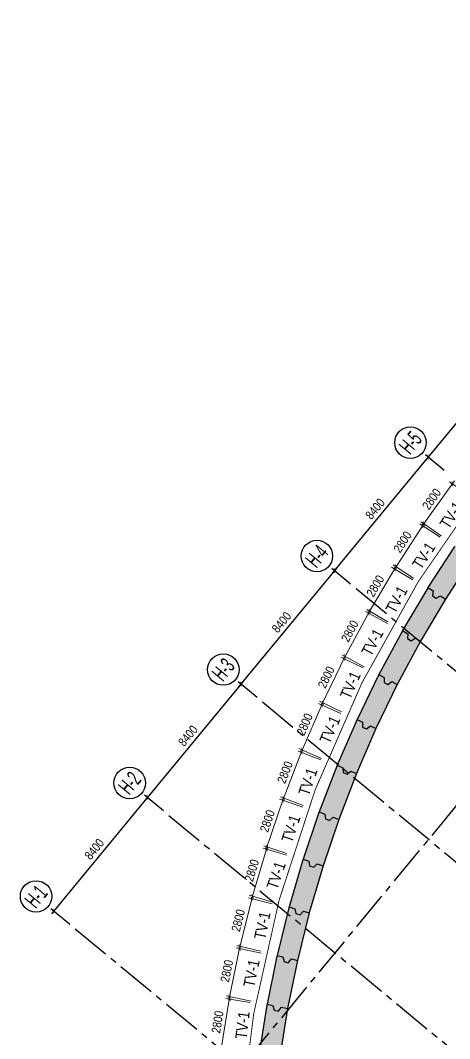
# Model space of a CAD drawing. Header units: millimetres. Extents: x 489377 to 1074388, y -818569 to -310551.
# Drawn here: x 490121 to 514656, y -726700 to -668571 of the extents above; entities that cross this region are included whole.
import ezdxf
from ezdxf.enums import TextEntityAlignment as Align

# ---------------------------------------------------------------- set-up
doc = ezdxf.new("R2010")
doc.units = ezdxf.units.MM
doc.header["$LTSCALE"] = 100
doc.header["$PDMODE"] = 32
doc.header["$PDSIZE"] = 2.5
for name, pattern in [('CENTER2', [1.125, 0.75, -0.125, 0.125, -0.125]), ('DASHDOT', [1, 0.5, -0.25, 0, -0.25]), ('DASHED', [4.5, 3, -1.5])]:
    doc.linetypes.add(name, pattern=pattern)
for name, color, linetype in [('A-GRID-SYM', 50, 'Continuous'), ('ccu11-Dim', 8, 'Continuous'), ('ccu11-Khuat', 9, 'DASHED'), ('ccu12-Hatch', 250, 'Continuous'), ('ccu12-Truc', 13, 'CENTER2'), ('KC-Betong', 6, 'Continuous'), ('Xref_ST_MBDV Cot vach 30.7.2022$0$Xref_ST_MBDV Cot vach 30.7.2022|Xref_ST_MBDV Cot vach 30.7.2022|Xref_ST_MBDV Cot vach 30.7.2022|Xref_ST_MBDV Cot vach 30.7.2022|A-CORE-OTLN', 2, 'Continuous'), ('Xref_ST_MBDV Cot vach 30.7.2022$0$Xref_ST_MBDV Cot vach 30.7.2022|Xref_ST_MBDV Cot vach 30.7.2022|Xref_ST_MBDV Cot vach 30.7.2022|Xref_ST_MBDV Cot vach 30.7.2022|ccu12-Thay', 7, 'Continuous')]:
    doc.layers.add(name, color=color, linetype=linetype)
doc.layers.add('ccu12-Tencaukien', color=9, linetype='Continuous', lineweight=15)
doc.styles.add('Arial', font='arial_0.ttf', dxfattribs={"width": 0.7})
doc.styles.add('Arial Narrow', font='ARIALN.TTF')
doc.styles.add('HBA-Text', font='GOTHIC.TTF')
doc.dimstyles.new('ccu12-200', dxfattribs={"dimscale": 200, "dimtxt": 2.5, "dimasz": 1, "dimexe": 1, "dimexo": 2, "dimgap": 1, "dimtad": 1, "dimdec": 0, "dimdsep": 46, "dimtxsty": 'Arial Narrow', "dimblk": 'ARCHTICK', "dimcen": -1, "dimdle": 1, "dimclrd": 256, "dimclre": 256, "dimclrt": 3, "dimadec": 0, "dimazin": 2, "dimtfac": 0.1, "dimtdec": 0, "dimtmove": 0, "dimatfit": 1, "dimldrblk": 'ARCHTICK', "dimfxl": 0, "dimtvp": 0.833333, "dimtolj": 1, "dimtzin": 12, "dimarcsym": 0})

# ---------------------------------------------------------------- blocks, each defined once
blk = doc.blocks.new('_ARCHTICK')
at = {"color": 0, "linetype": 'ByBlock', "const_width": 0.15}
blk.add_lwpolyline([(-0.5, -0.5), (0.5, 0.5)], dxfattribs=at)
blk = doc.blocks.new('*D285')
at = {"layer": 'ccu11-Dim', "lineweight": -2, "ltscale": 0.5, "transparency": 16777216}
for p, q in [((-113298, 108785), (-111445, 111394)), ((-110583, 110536), (-111724, 111346)), ((-112204, 108253), (-113345, 109064))]:
    blk.add_line(p, q, dxfattribs=at)
at = {"layer": 'Defpoints', "color": 0, "ltscale": 0.5, "transparency": 16777216}
for p in [(-111561, 111231), (-110257, 110304), (-111878, 108021)]:
    blk.add_point(p, dxfattribs=at)
at = {"layer": 'ccu11-Dim', "lineweight": -2, "ltscale": 0.5, "transparency": 16777216, "xscale": 200, "yscale": 200, "zscale": 200}
for p, rotation in [((-111561, 111231), 54.61172365002067), ((-113182, 108948), 234.6117236500207)]:
    blk.add_blockref('_ARCHTICK', p, dxfattribs=dict(at, rotation=rotation))
at = {"layer": 'ccu11-Dim', "color": 3, "ltscale": 0.5, "transparency": 16777216, "insert": (-112743, 110353), "char_height": 500, "attachment_point": 5, "rotation": 54.61172, "style": 'Arial Narrow', "bg_fill": 3, "box_fill_scale": 1.1, "bg_fill_color": 256, "bg_fill_true_color": 13158600, "bg_fill_transparency": 0}
blk.add_mtext('\\A1;2800', dxfattribs=at)
blk = doc.blocks.new('*D286')
at = {"layer": 'ccu11-Dim', "lineweight": -2, "ltscale": 0.5, "transparency": 16777216}
for p, q in [((-114895, 106316), (-113152, 109000)), ((-112256, 108179), (-113429, 108941)), ((-113782, 105831), (-114954, 106593))]:
    blk.add_line(p, q, dxfattribs=at)
at = {"layer": 'Defpoints', "color": 0, "ltscale": 0.5, "transparency": 16777216}
for p in [(-113261, 108832), (-111921, 107961), (-113446, 105613)]:
    blk.add_point(p, dxfattribs=at)
at = {"layer": 'ccu11-Dim', "lineweight": -2, "ltscale": 0.5, "transparency": 16777216, "xscale": 200, "yscale": 200, "zscale": 200}
for p, rotation in [((-113261, 108832), 56.99134296693361), ((-114786, 106484), 236.9913429669336)]:
    blk.add_blockref('_ARCHTICK', p, dxfattribs=dict(at, rotation=rotation))
at = {"layer": 'ccu11-Dim', "color": 3, "ltscale": 0.5, "transparency": 16777216, "insert": (-114406, 107906), "char_height": 500, "attachment_point": 5, "rotation": 56.99134, "style": 'Arial Narrow', "bg_fill": 3, "box_fill_scale": 1.1, "bg_fill_color": 256, "bg_fill_true_color": 13158600, "bg_fill_transparency": 0}
blk.add_mtext('\\A1;2800', dxfattribs=at)
blk = doc.blocks.new('*D186')
at = {"layer": 'ccu11-Dim', "lineweight": -2, "ltscale": 0.5, "transparency": 16777216}
for p, q in [((-116389, 103783), (-114758, 106537)), ((-113826, 105752), (-115032, 106467)), ((-115252, 103343), (-116459, 104057))]:
    blk.add_line(p, q, dxfattribs=at)
at = {"layer": 'Defpoints', "color": 0, "ltscale": 0.5, "transparency": 16777216}
for p in [(-114860, 106365), (-113482, 105549), (-114908, 103139)]:
    blk.add_point(p, dxfattribs=at)
at = {"layer": 'ccu11-Dim', "lineweight": -2, "ltscale": 0.5, "transparency": 16777216, "xscale": 200, "yscale": 200, "zscale": 200}
for p, rotation in [((-114860, 106365), 59.37088192230762), ((-116287, 103955), 239.3708819223077)]:
    blk.add_blockref('_ARCHTICK', p, dxfattribs=dict(at, rotation=rotation))
at = {"layer": 'ccu11-Dim', "color": 3, "ltscale": 0.5, "transparency": 16777216, "insert": (-115965, 105392), "char_height": 500, "attachment_point": 5, "rotation": 59.37088, "style": 'Arial Narrow', "bg_fill": 3, "box_fill_scale": 1.1, "bg_fill_color": 256, "bg_fill_true_color": 13158600, "bg_fill_transparency": 0}
blk.add_mtext('\\A1;2800', dxfattribs=at)
blk = doc.blocks.new('*D187')
at = {"layer": 'ccu11-Dim', "lineweight": -2, "ltscale": 0.5, "transparency": 16777216}
for p, q in [((-117778, 101192), (-116264, 104011)), ((-115275, 103253), (-116534, 103929)), ((-116600, 100786), (-117860, 101463))]:
    blk.add_line(p, q, dxfattribs=at)
at = {"layer": 'Defpoints', "color": 0, "ltscale": 0.5, "transparency": 16777216}
for p in [(-116358, 103835), (-114923, 103063), (-116248, 100597)]:
    blk.add_point(p, dxfattribs=at)
at = {"layer": 'ccu11-Dim', "lineweight": -2, "ltscale": 0.5, "transparency": 16777216, "xscale": 200, "yscale": 200, "zscale": 200}
for p, rotation in [((-116358, 103835), 61.75042533523894), ((-117684, 101368), 241.7504253352389)]:
    blk.add_blockref('_ARCHTICK', p, dxfattribs=dict(at, rotation=rotation))
at = {"layer": 'ccu11-Dim', "color": 3, "ltscale": 0.5, "transparency": 16777216, "insert": (-117422, 102817), "char_height": 500, "attachment_point": 5, "rotation": 61.75043, "style": 'Arial Narrow', "bg_fill": 3, "box_fill_scale": 1.1, "bg_fill_color": 256, "bg_fill_true_color": 13158600, "bg_fill_transparency": 0}
blk.add_mtext('\\A1;2800', dxfattribs=at)
blk = doc.blocks.new('*D188')
at = {"layer": 'ccu11-Dim', "lineweight": -2, "ltscale": 0.5, "transparency": 16777216}
for p, q in [((-119056, 98544), (-117660, 101423)), ((-116668, 100720), (-117927, 101330)), ((-117890, 98200), (-119149, 98811))]:
    blk.add_line(p, q, dxfattribs=at)
at = {"layer": 'Defpoints', "color": 0, "ltscale": 0.5, "transparency": 16777216}
for p in [(-117747, 101243), (-116308, 100545), (-117530, 98026)]:
    blk.add_point(p, dxfattribs=at)
at = {"layer": 'ccu11-Dim', "lineweight": -2, "ltscale": 0.5, "transparency": 16777216, "xscale": 200, "yscale": 200, "zscale": 200}
for p, rotation in [((-117747, 101243), 64.1299724936742), ((-118969, 98724), 244.1299724936742)]:
    blk.add_blockref('_ARCHTICK', p, dxfattribs=dict(at, rotation=rotation))
at = {"layer": 'ccu11-Dim', "color": 3, "ltscale": 0.5, "transparency": 16777216, "insert": (-118768, 100182), "char_height": 500, "attachment_point": 5, "rotation": 64.12997, "style": 'Arial Narrow', "bg_fill": 3, "box_fill_scale": 1.1, "bg_fill_color": 256, "bg_fill_true_color": 13158600, "bg_fill_transparency": 0}
blk.add_mtext('\\A1;2800', dxfattribs=at)
blk = doc.blocks.new('*D189')
at = {"layer": 'ccu11-Dim', "lineweight": -2, "ltscale": 0.5, "transparency": 16777216}
for p, q in [((-120224, 95845), (-118948, 98780)), ((-117927, 98118), (-119211, 98676)), ((-119043, 95550), (-120327, 96108))]:
    blk.add_line(p, q, dxfattribs=at)
at = {"layer": 'Defpoints', "color": 0, "ltscale": 0.5, "transparency": 16777216}
for p in [(-119028, 98596), (-117560, 97958), (-118676, 95390)]:
    blk.add_point(p, dxfattribs=at)
at = {"layer": 'ccu11-Dim', "lineweight": -2, "ltscale": 0.5, "transparency": 16777216, "xscale": 200, "yscale": 200, "zscale": 200}
for p, rotation in [((-119028, 98596), 66.50952205166426), ((-120144, 96028), 246.5095220516642)]:
    blk.add_blockref('_ARCHTICK', p, dxfattribs=dict(at, rotation=rotation))
at = {"layer": 'ccu11-Dim', "color": 3, "ltscale": 0.5, "transparency": 16777216, "insert": (-120003, 97494), "char_height": 500, "attachment_point": 5, "rotation": 66.50952, "style": 'Arial Narrow', "bg_fill": 3, "box_fill_scale": 1.1, "bg_fill_color": 256, "bg_fill_true_color": 13158600, "bg_fill_transparency": 0}
blk.add_mtext('\\A1;2800', dxfattribs=at)
blk = doc.blocks.new('*D190')
at = {"layer": 'ccu11-Dim', "lineweight": -2, "ltscale": 0.5, "transparency": 16777216}
for p, q in [((-121277, 93100), (-120124, 96085)), ((-119078, 95467), (-120383, 95970)), ((-120086, 92854), (-121392, 93358))]:
    blk.add_line(p, q, dxfattribs=at)
at = {"layer": 'Defpoints', "color": 0, "ltscale": 0.5, "transparency": 16777216}
for p in [(-120197, 95898), (-118705, 95322), (-119713, 92710)]:
    blk.add_point(p, dxfattribs=at)
at = {"layer": 'ccu11-Dim', "lineweight": -2, "ltscale": 0.5, "transparency": 16777216, "xscale": 200, "yscale": 200, "zscale": 200}
for p, rotation in [((-120197, 95898), 68.88907282016558), ((-121205, 93286), 248.8890728201656)]:
    blk.add_blockref('_ARCHTICK', p, dxfattribs=dict(at, rotation=rotation))
at = {"layer": 'ccu11-Dim', "color": 3, "ltscale": 0.5, "transparency": 16777216, "insert": (-121125, 94756), "char_height": 500, "attachment_point": 5, "rotation": 68.88907, "style": 'Arial Narrow', "bg_fill": 3, "box_fill_scale": 1.1, "bg_fill_color": 256, "bg_fill_true_color": 13158600, "bg_fill_transparency": 0}
blk.add_mtext('\\A1;2800', dxfattribs=at)
blk = doc.blocks.new('*D191')
at = {"layer": 'ccu11-Dim', "lineweight": -2, "ltscale": 0.5, "transparency": 16777216}
for p, q in [((-122215, 90313), (-121188, 93344)), ((-120116, 92769), (-121441, 93218)), ((-121016, 90117), (-122341, 90567))]:
    blk.add_line(p, q, dxfattribs=at)
at = {"layer": 'Defpoints', "color": 0, "ltscale": 0.5, "transparency": 16777216}
for p in [(-121252, 93154), (-119738, 92641), (-120637, 89989)]:
    blk.add_point(p, dxfattribs=at)
at = {"layer": 'ccu11-Dim', "lineweight": -2, "ltscale": 0.5, "transparency": 16777216, "xscale": 200, "yscale": 200, "zscale": 200}
for p, rotation in [((-121252, 93154), 71.26862358243689), ((-122151, 90502), 251.2686235824369)]:
    blk.add_blockref('_ARCHTICK', p, dxfattribs=dict(at, rotation=rotation))
at = {"layer": 'ccu11-Dim', "color": 3, "ltscale": 0.5, "transparency": 16777216, "insert": (-122133, 91975), "char_height": 500, "attachment_point": 5, "rotation": 71.26862, "style": 'Arial Narrow', "bg_fill": 3, "box_fill_scale": 1.1, "bg_fill_color": 256, "bg_fill_true_color": 13158600, "bg_fill_transparency": 0}
blk.add_mtext('\\A1;2800', dxfattribs=at)
blk = doc.blocks.new('*D192')
at = {"layer": 'ccu11-Dim', "lineweight": -2, "ltscale": 0.5, "transparency": 16777216}
for p, q in [((-123035, 87489), (-122134, 90560)), ((-121042, 90031), (-122383, 90424)), ((-121830, 87344), (-123171, 87738))]:
    blk.add_line(p, q, dxfattribs=at)
at = {"layer": 'Defpoints', "color": 0, "ltscale": 0.5, "transparency": 16777216}
for p in [(-122191, 90368), (-120658, 89918), (-121446, 87232)]:
    blk.add_point(p, dxfattribs=at)
at = {"layer": 'ccu11-Dim', "lineweight": -2, "ltscale": 0.5, "transparency": 16777216, "xscale": 200, "yscale": 200, "zscale": 200}
for p, rotation in [((-122191, 90368), 73.64817315677632), ((-122979, 87681), 253.6481731567763)]:
    blk.add_blockref('_ARCHTICK', p, dxfattribs=dict(at, rotation=rotation))
at = {"layer": 'ccu11-Dim', "color": 3, "ltscale": 0.5, "transparency": 16777216, "insert": (-123022, 89153), "char_height": 500, "attachment_point": 5, "rotation": 73.64817, "style": 'Arial Narrow', "bg_fill": 3, "box_fill_scale": 1.1, "bg_fill_color": 256, "bg_fill_true_color": 13158600, "bg_fill_transparency": 0}
blk.add_mtext('\\A1;2800', dxfattribs=at)
blk = doc.blocks.new('*D193')
at = {"layer": 'ccu11-Dim', "lineweight": -2, "ltscale": 0.5, "transparency": 16777216}
for p, q in [((-123743, 84636), (-122971, 87741)), ((-121855, 87257), (-123213, 87595)), ((-122531, 84540), (-123889, 84878))]:
    blk.add_line(p, q, dxfattribs=at)
at = {"layer": 'Defpoints', "color": 0, "ltscale": 0.5, "transparency": 16777216}
for p in [(-123019, 87547), (-121467, 87161), (-122143, 84444)]:
    blk.add_point(p, dxfattribs=at)
at = {"layer": 'ccu11-Dim', "lineweight": -2, "ltscale": 0.5, "transparency": 16777216, "xscale": 200, "yscale": 200, "zscale": 200}
for p, rotation in [((-123019, 87547), 76.02772032637999), ((-123695, 84830), 256.02772032638)]:
    blk.add_blockref('_ARCHTICK', p, dxfattribs=dict(at, rotation=rotation))
at = {"layer": 'ccu11-Dim', "color": 3, "ltscale": 0.5, "transparency": 16777216, "insert": (-123799, 86298), "char_height": 500, "attachment_point": 5, "rotation": 76.02772, "style": 'Arial Narrow', "bg_fill": 3, "box_fill_scale": 1.1, "bg_fill_color": 256, "bg_fill_true_color": 13158600, "bg_fill_transparency": 0}
blk.add_mtext('\\A1;2800', dxfattribs=at)
blk = doc.blocks.new('*D194')
at = {"layer": 'ccu11-Dim', "lineweight": -2, "ltscale": 0.5, "transparency": 16777216}
for p, q in [((-124328, 81754), (-123685, 84889)), ((-122490, 84439), (-123921, 84733)), ((-123053, 81696), (-124484, 81990))]:
    blk.add_line(p, q, dxfattribs=at)
at = {"layer": 'Defpoints', "color": 0, "ltscale": 0.5, "transparency": 16777216}
for p in [(-123725, 84693), (-122098, 84359), (-122661, 81616)]:
    blk.add_point(p, dxfattribs=at)
at = {"layer": 'ccu11-Dim', "lineweight": -2, "ltscale": 0.5, "transparency": 16777216, "xscale": 200, "yscale": 200, "zscale": 200}
for p, rotation in [((-123725, 84693), 78.40726389763793), ((-124288, 81950), 258.4072638976379)]:
    blk.add_blockref('_ARCHTICK', p, dxfattribs=dict(at, rotation=rotation))
at = {"layer": 'ccu11-Dim', "color": 3, "ltscale": 0.5, "transparency": 16777216, "insert": (-124452, 83413), "char_height": 500, "attachment_point": 5, "rotation": 78.40726, "style": 'Arial Narrow', "bg_fill": 3, "box_fill_scale": 1.1, "bg_fill_color": 256, "bg_fill_true_color": 13158600, "bg_fill_transparency": 0}
blk.add_mtext('\\A1;2800', dxfattribs=at)
blk = doc.blocks.new('*D195')
at = {"layer": 'ccu11-Dim', "lineweight": -2, "ltscale": 0.5, "transparency": 16777216}
for p, q in [((-124788, 78850), (-124276, 82008)), ((-123130, 81620), (-124505, 81843)), ((-123578, 78856), (-124954, 79079))]:
    blk.add_line(p, q, dxfattribs=at)
at = {"layer": 'Defpoints', "color": 0, "ltscale": 0.5, "transparency": 16777216}
for p in [(-124308, 81811), (-122735, 81556), (-123184, 78792)]:
    blk.add_point(p, dxfattribs=at)
at = {"layer": 'ccu11-Dim', "lineweight": -2, "ltscale": 0.5, "transparency": 16777216, "xscale": 200, "yscale": 200, "zscale": 200}
for p, rotation in [((-124308, 81811), 80.78680266989475), ((-124756, 79047), 260.7868026698948)]:
    blk.add_blockref('_ARCHTICK', p, dxfattribs=dict(at, rotation=rotation))
at = {"layer": 'ccu11-Dim', "color": 3, "ltscale": 0.5, "transparency": 16777216, "insert": (-124981, 80502), "char_height": 500, "attachment_point": 5, "rotation": 80.7868, "style": 'Arial Narrow', "bg_fill": 3, "box_fill_scale": 1.1, "bg_fill_color": 256, "bg_fill_true_color": 13158600, "bg_fill_transparency": 0}
blk.add_mtext('\\A1;2800', dxfattribs=at)
blk = doc.blocks.new('GRID-SYM-flat-211')
at = {"layer": 'A-GRID-SYM', "ltscale": 0.5}
blk.add_circle((0, 0), 900, dxfattribs=at)
at = {"layer": 'A-GRID-SYM', "style": 'HBA-Text'}
blk.add_attdef('GRID', text='', height=900, rotation=50.44883, dxfattribs=at).set_placement((0, 0), align=Align.MIDDLE_CENTER)
blk = doc.blocks.new('GRID-SYM-flat-212')
at = {"layer": 'A-GRID-SYM', "ltscale": 0.5}
blk.add_circle((0, 0), 900, dxfattribs=at)
at = {"layer": 'A-GRID-SYM', "style": 'HBA-Text'}
blk.add_attdef('GRID', text='', height=900, rotation=50.44883, dxfattribs=at).set_placement((0, 0), align=Align.MIDDLE_CENTER)
blk = doc.blocks.new('GRID-SYM-flat-213')
at = {"layer": 'A-GRID-SYM', "ltscale": 0.5}
blk.add_circle((0, 0), 900, dxfattribs=at)
at = {"layer": 'A-GRID-SYM', "style": 'HBA-Text'}
blk.add_attdef('GRID', text='', height=900, rotation=50.44883, dxfattribs=at).set_placement((0, 0), align=Align.MIDDLE_CENTER)
blk = doc.blocks.new('GRID-SYM-flat-214')
at = {"layer": 'A-GRID-SYM', "ltscale": 0.5}
blk.add_circle((0, 0), 900, dxfattribs=at)
at = {"layer": 'A-GRID-SYM', "style": 'HBA-Text'}
blk.add_attdef('GRID', text='', height=900, rotation=50.44883, dxfattribs=at).set_placement((0, 0), align=Align.MIDDLE_CENTER)
blk = doc.blocks.new('GRID-SYM-flat-215')
at = {"layer": 'A-GRID-SYM', "ltscale": 0.5}
blk.add_circle((0, 0), 900, dxfattribs=at)
at = {"layer": 'A-GRID-SYM', "style": 'HBA-Text'}
blk.add_attdef('GRID', text='', height=900, rotation=50.44883, dxfattribs=at).set_placement((0, 0), align=Align.MIDDLE_CENTER)
blk = doc.blocks.new('*D93')
at = {"layer": 'ccu11-Dim', "lineweight": -2, "ltscale": 0.5, "transparency": 16777216}
for p, q in [((1048630, -598068), (1043026, -604853)), ((1049428, -598987), (1048348, -598095)), ((1044079, -605463), (1042999, -604572))]:
    blk.add_line(p, q, dxfattribs=at)
at = {"layer": 'Defpoints', "color": 0, "ltscale": 0.5, "transparency": 16777216}
for p in [(1049736, -599241), (1043153, -604699), (1044387, -605718)]:
    blk.add_point(p, dxfattribs=at)
at = {"layer": 'ccu11-Dim', "lineweight": -2, "ltscale": 0.5, "transparency": 16777216, "xscale": 200, "yscale": 200, "zscale": 200}
for p, rotation in [((1048502, -598222), 50.44882679726382), ((1043153, -604699), 230.4488267972638)]:
    blk.add_blockref('_ARCHTICK', p, dxfattribs=dict(at, rotation=rotation))
at = {"layer": 'ccu11-Dim', "color": 3, "ltscale": 0.5, "transparency": 16777216, "insert": (1045477, -601171), "char_height": 500, "attachment_point": 5, "rotation": 50.44883, "style": 'Arial Narrow', "bg_fill": 3, "box_fill_scale": 1.1, "bg_fill_color": 256, "bg_fill_true_color": 13158600, "bg_fill_transparency": 0}
blk.add_mtext('\\A1;8400', dxfattribs=at)
blk = doc.blocks.new('*D94')
at = {"layer": 'ccu11-Dim', "lineweight": -2, "ltscale": 0.5, "transparency": 16777216}
for p, q in [((1043281, -604545), (1037677, -611330)), ((1044079, -605463), (1042999, -604572)), ((1038730, -611940), (1037650, -611049))]:
    blk.add_line(p, q, dxfattribs=at)
at = {"layer": 'Defpoints', "color": 0, "ltscale": 0.5, "transparency": 16777216}
for p in [(1044387, -605718), (1037805, -611176), (1039038, -612195)]:
    blk.add_point(p, dxfattribs=at)
at = {"layer": 'ccu11-Dim', "lineweight": -2, "ltscale": 0.5, "transparency": 16777216, "xscale": 200, "yscale": 200, "zscale": 200}
for p, rotation in [((1043153, -604699), 50.44882679726382), ((1037805, -611176), 230.4488267972638)]:
    blk.add_blockref('_ARCHTICK', p, dxfattribs=dict(at, rotation=rotation))
at = {"layer": 'ccu11-Dim', "color": 3, "ltscale": 0.5, "transparency": 16777216, "insert": (1040128, -607648), "char_height": 500, "attachment_point": 5, "rotation": 50.44883, "style": 'Arial Narrow', "bg_fill": 3, "box_fill_scale": 1.1, "bg_fill_color": 256, "bg_fill_true_color": 13158600, "bg_fill_transparency": 0}
blk.add_mtext('\\A1;8400', dxfattribs=at)
blk = doc.blocks.new('*D95')
at = {"layer": 'ccu11-Dim', "lineweight": -2, "ltscale": 0.5, "transparency": 16777216}
for p, q in [((1037932, -611022), (1032328, -617807)), ((1038730, -611940), (1037650, -611049)), ((1033381, -618417), (1032302, -617526))]:
    blk.add_line(p, q, dxfattribs=at)
at = {"layer": 'Defpoints', "color": 0, "ltscale": 0.5, "transparency": 16777216}
for p in [(1039038, -612195), (1032456, -617653), (1033689, -618672)]:
    blk.add_point(p, dxfattribs=at)
at = {"layer": 'ccu11-Dim', "lineweight": -2, "ltscale": 0.5, "transparency": 16777216, "xscale": 200, "yscale": 200, "zscale": 200}
for p, rotation in [((1037805, -611176), 50.44882679726382), ((1032456, -617653), 230.4488267972638)]:
    blk.add_blockref('_ARCHTICK', p, dxfattribs=dict(at, rotation=rotation))
at = {"layer": 'ccu11-Dim', "color": 3, "ltscale": 0.5, "transparency": 16777216, "insert": (1034779, -614125), "char_height": 500, "attachment_point": 5, "rotation": 50.44883, "style": 'Arial Narrow', "bg_fill": 3, "box_fill_scale": 1.1, "bg_fill_color": 256, "bg_fill_true_color": 13158600, "bg_fill_transparency": 0}
blk.add_mtext('\\A1;8400', dxfattribs=at)
blk = doc.blocks.new('*D96')
at = {"layer": 'ccu11-Dim', "lineweight": -2, "ltscale": 0.5, "transparency": 16777216}
for p, q in [((1032583, -617499), (1026980, -624284)), ((1033381, -618417), (1032302, -617526)), ((1028032, -624894), (1026953, -624003))]:
    blk.add_line(p, q, dxfattribs=at)
at = {"layer": 'Defpoints', "color": 0, "ltscale": 0.5, "transparency": 16777216}
for p in [(1033689, -618672), (1027107, -624130), (1028341, -625149)]:
    blk.add_point(p, dxfattribs=at)
at = {"layer": 'ccu11-Dim', "lineweight": -2, "ltscale": 0.5, "transparency": 16777216, "xscale": 200, "yscale": 200, "zscale": 200}
for p, rotation in [((1032456, -617653), 50.44882679726382), ((1027107, -624130), 230.4488267972638)]:
    blk.add_blockref('_ARCHTICK', p, dxfattribs=dict(at, rotation=rotation))
at = {"layer": 'ccu11-Dim', "color": 3, "ltscale": 0.5, "transparency": 16777216, "insert": (1029430, -620602), "char_height": 500, "attachment_point": 5, "rotation": 50.44883, "style": 'Arial Narrow', "bg_fill": 3, "box_fill_scale": 1.1, "bg_fill_color": 256, "bg_fill_true_color": 13158600, "bg_fill_transparency": 0}
blk.add_mtext('\\A1;8400', dxfattribs=at)
blk = doc.blocks.new('*D97')
at = {"layer": 'ccu11-Dim', "lineweight": -2, "ltscale": 0.5, "transparency": 16777216}
for p, q in [((1027234, -623976), (1021631, -630761)), ((1028032, -624894), (1026953, -624003)), ((1022683, -631371), (1021604, -630479))]:
    blk.add_line(p, q, dxfattribs=at)
at = {"layer": 'Defpoints', "color": 0, "ltscale": 0.5, "transparency": 16777216}
for p in [(1028341, -625149), (1021758, -630607), (1022992, -631626)]:
    blk.add_point(p, dxfattribs=at)
at = {"layer": 'ccu11-Dim', "lineweight": -2, "ltscale": 0.5, "transparency": 16777216, "xscale": 200, "yscale": 200, "zscale": 200}
for p, rotation in [((1027107, -624130), 50.44882679726382), ((1021758, -630607), 230.4488267972638)]:
    blk.add_blockref('_ARCHTICK', p, dxfattribs=dict(at, rotation=rotation))
at = {"layer": 'ccu11-Dim', "color": 3, "ltscale": 0.5, "transparency": 16777216, "insert": (1024081, -627078), "char_height": 500, "attachment_point": 5, "rotation": 50.44883, "style": 'Arial Narrow', "bg_fill": 3, "box_fill_scale": 1.1, "bg_fill_color": 256, "bg_fill_true_color": 13158600, "bg_fill_transparency": 0}
blk.add_mtext('\\A1;8400', dxfattribs=at)
blk = doc.blocks.new('LUOI TRUC-NT2')
at = {"layer": 'ccu12-Truc', "ltscale": 30}
for p, q in [((-10419.9, 41287.6), (18674.3, 17260.5)), ((-15768.8, 34810.7), (13325.4, 10783.6)), ((-21117.6, 28333.9), (7976.6, 4306.8)), ((-26466.5, 21857), (2627.8, -2170.1))]:
    blk.add_line(p, q, dxfattribs=at)
at = {"layer": 'KC-Betong', "ltscale": 0.5}
ref = blk.add_blockref('GRID-SYM-flat-215', (-7311, 49614.3), dxfattribs=at)
ref.add_attrib('GRID', 'H-5', dxfattribs={"layer": 'A-GRID-SYM', "height": 900, "rotation": 50.448827, "style": 'HBA-Text', "width": 0.6}).set_placement((-7311, 49614.3), align=Align.MIDDLE_CENTER)
ref = blk.add_blockref('GRID-SYM-flat-214', (-12659.8, 43137.4), dxfattribs=at)
ref.add_attrib('GRID', 'H-4', dxfattribs={"layer": 'A-GRID-SYM', "height": 900, "rotation": 50.448827, "style": 'HBA-Text', "width": 0.6}).set_placement((-12659.8, 43137.4), align=Align.MIDDLE_CENTER)
ref = blk.add_blockref('GRID-SYM-flat-213', (-18008.6, 36660.5), dxfattribs=at)
ref.add_attrib('GRID', 'H-3', dxfattribs={"layer": 'A-GRID-SYM', "height": 900, "rotation": 50.448827, "style": 'HBA-Text', "width": 0.6}).set_placement((-18008.6, 36660.5), align=Align.MIDDLE_CENTER)
ref = blk.add_blockref('GRID-SYM-flat-212', (-23357.5, 30183.6), dxfattribs=at)
ref.add_attrib('GRID', 'H-2', dxfattribs={"layer": 'A-GRID-SYM', "height": 900, "rotation": 50.448827, "style": 'HBA-Text', "width": 0.6}).set_placement((-23357.5, 30183.6), align=Align.MIDDLE_CENTER)
ref = blk.add_blockref('GRID-SYM-flat-211', (-28706.3, 23706.8), dxfattribs=at)
ref.add_attrib('GRID', 'H-1', dxfattribs={"layer": 'A-GRID-SYM', "height": 900, "rotation": 50.448827, "style": 'HBA-Text', "width": 0.6}).set_placement((-28706.3, 23706.8), align=Align.MIDDLE_CENTER)
at = {"layer": 'ccu11-Dim', "ltscale": 0.5}
dim = blk.add_linear_dim(base=(-6304.8, 48783.3), p1=(277.8, 54241.4), p2=(-5071.1, 47764.5), angle=50.448827, dimstyle='ccu12-200', override={"dimfxl": 150, "dimtfill": 1}, dxfattribs=at)
dim.commit()
dim.dimension.update_dxf_attribs({"geometry": '*D93', "text_midpoint": (-3981.4, 52311.7), "insert": (-1049458.2, 653482.6)})
dim = blk.add_linear_dim(base=(-11653.6, 42306.4), p1=(-5071.1, 47764.5), p2=(-10419.9, 41287.6), angle=50.448827, dimstyle='ccu12-200', override={"dimfxl": 150, "dimtfill": 1}, dxfattribs=at)
dim.commit()
dim.dimension.update_dxf_attribs({"geometry": '*D94', "text_midpoint": (-9330.2, 45834.8), "insert": (-1049458.2, 653482.6)})
dim = blk.add_linear_dim(base=(-17002.5, 35829.6), p1=(-10419.9, 41287.6), p2=(-15768.8, 34810.7), angle=50.448827, dimstyle='ccu12-200', override={"dimfxl": 150, "dimtfill": 1}, dxfattribs=at)
dim.commit()
dim.dimension.update_dxf_attribs({"geometry": '*D95', "text_midpoint": (-14679.1, 39357.9), "insert": (-1049458.2, 653482.6)})
dim = blk.add_linear_dim(base=(-22351.3, 29352.7), p1=(-15768.8, 34810.7), p2=(-21117.6, 28333.9), angle=50.448827, dimstyle='ccu12-200', override={"dimfxl": 150, "dimtfill": 1}, dxfattribs=at)
dim.commit()
dim.dimension.update_dxf_attribs({"geometry": '*D96', "text_midpoint": (-20027.9, 32881), "insert": (-1049458.2, 653482.6)})
dim = blk.add_linear_dim(base=(-27700.1, 22875.8), p1=(-21117.6, 28333.9), p2=(-26466.5, 21857), angle=50.448827, dimstyle='ccu12-200', override={"dimfxl": 150, "dimtfill": 1}, dxfattribs=at)
dim.commit()
dim.dimension.update_dxf_attribs({"geometry": '*D97', "text_midpoint": (-25376.8, 26404.2), "insert": (-1049458.2, 653482.6)})
at = {"layer": 'ccu12-Truc', "ltscale": 30}
blk.add_line((-27565, 1171.3), (29702, 70515.4), dxfattribs=at)
blk = doc.blocks.new('220908_DWall Plan')
at = {"layer": 'Xref_ST_MBDV Cot vach 30.7.2022$0$Xref_ST_MBDV Cot vach 30.7.2022|Xref_ST_MBDV Cot vach 30.7.2022|Xref_ST_MBDV Cot vach 30.7.2022|Xref_ST_MBDV Cot vach 30.7.2022|ccu12-Thay', "ltscale": 10}
for points in [[(-112962, 105298.7), (-112668.6, 105108.1), (-112700, 104830.2), (-112490.2, 104693.9), (-112249.1, 104835.6), (-111955.7, 104645)], [(-114414.8, 102847), (-114113.8, 102668.8), (-114133.6, 102389.8), (-113918.4, 102262.3), (-113683.3, 102413.9), (-113382.2, 102235.7)]]:
    blk.add_lwpolyline(points, dxfattribs=at)
at = {"layer": 'ccu11-Dim', "ltscale": 0.5}
dim = blk.add_linear_dim(base=(-111560.7, 111230.5), p1=(-111878.2, 108021.5), p2=(-110256.6, 110304.2), angle=54.611724, dimstyle='ccu12-200', override={"dimzin": 0, "dimfxl": 150, "dimtfill": 1}, dxfattribs=at)
dim.commit()
dim.dimension.update_dxf_attribs({"geometry": '*D285', "text_midpoint": (-112742.6, 110352.8)})
dim = blk.add_linear_dim(base=(-113261.1, 108832), p1=(-113446.2, 105613.2), p2=(-111920.8, 107961.3), angle=56.991343, dimstyle='ccu12-200', override={"dimzin": 0, "dimfxl": 150, "dimtfill": 1}, dxfattribs=at)
dim.commit()
dim.dimension.update_dxf_attribs({"geometry": '*D286', "text_midpoint": (-114405.6, 107906)})
dim = blk.add_linear_dim(base=(-114860.1, 106364.6), p1=(-114908.2, 103139.2), p2=(-113481.7, 105548.5), angle=59.370882, dimstyle='ccu12-200', override={"dimzin": 0, "dimfxl": 150, "dimtfill": 1}, dxfattribs=at)
dim.commit()
dim.dimension.update_dxf_attribs({"geometry": '*D186', "text_midpoint": (-115965.1, 105391.9)})
dim = blk.add_linear_dim(base=(-116358.3, 103834.7), p1=(-116247.8, 100596.7), p2=(-114922.5, 103063.3), angle=61.750425, dimstyle='ccu12-200', override={"dimzin": 0, "dimfxl": 150, "dimtfill": 1}, dxfattribs=at)
dim.commit()
dim.dimension.update_dxf_attribs({"geometry": '*D187', "text_midpoint": (-117422, 102816.9)})
at = {"layer": 'Xref_ST_MBDV Cot vach 30.7.2022$0$Xref_ST_MBDV Cot vach 30.7.2022|Xref_ST_MBDV Cot vach 30.7.2022|Xref_ST_MBDV Cot vach 30.7.2022|Xref_ST_MBDV Cot vach 30.7.2022|ccu12-Thay', "ltscale": 10}
blk.add_lwpolyline([(-115764.6, 100337.1), (-115456.4, 100171.5), (-115464.6, 99892), (-115244.3, 99773.6), (-115015.7, 99934.7), (-114707.5, 99769.1)], dxfattribs=at)
at = {"layer": 'ccu11-Dim', "ltscale": 0.5}
dim = blk.add_linear_dim(base=(-117747.3, 101243.2), p1=(-117529.6, 98025.8), p2=(-116307.9, 100545.2), angle=64.129972, dimstyle='ccu12-200', override={"dimzin": 0, "dimfxl": 150, "dimtfill": 1}, dxfattribs=at)
dim.commit()
dim.dimension.update_dxf_attribs({"geometry": '*D188', "text_midpoint": (-118767.8, 100182.2)})
at = {"layer": 'Xref_ST_MBDV Cot vach 30.7.2022$0$Xref_ST_MBDV Cot vach 30.7.2022|Xref_ST_MBDV Cot vach 30.7.2022|Xref_ST_MBDV Cot vach 30.7.2022|Xref_ST_MBDV Cot vach 30.7.2022|ccu12-Thay', "ltscale": 10}
blk.add_lwpolyline([(-117009, 97773.3), (-116694.2, 97620.7), (-116690.8, 97341), (-116465.7, 97231.9), (-116244, 97402.4), (-115929.2, 97249.7)], dxfattribs=at)
at = {"layer": 'ccu11-Dim', "ltscale": 0.5}
dim = blk.add_linear_dim(base=(-119027.9, 98596.5), p1=(-118675.9, 95390.4), p2=(-117559.8, 97958.4), angle=66.509522, dimstyle='ccu12-200', override={"dimzin": 0, "dimfxl": 150, "dimtfill": 1}, dxfattribs=at)
dim.commit()
dim.dimension.update_dxf_attribs({"geometry": '*D189', "text_midpoint": (-120003.5, 97494)})
at = {"layer": 'Xref_ST_MBDV Cot vach 30.7.2022$0$Xref_ST_MBDV Cot vach 30.7.2022|Xref_ST_MBDV Cot vach 30.7.2022|Xref_ST_MBDV Cot vach 30.7.2022|Xref_ST_MBDV Cot vach 30.7.2022|ccu12-Thay', "ltscale": 10}
blk.add_lwpolyline([(-118145.9, 95160.1), (-117825, 95020.7), (-117810, 94741.4), (-117580.6, 94641.7), (-117366.2, 94821.2), (-117045.3, 94681.8)], dxfattribs=at)
at = {"layer": 'ccu11-Dim', "ltscale": 0.5}
dim = blk.add_linear_dim(base=(-120196.5, 95898.4), p1=(-119713.1, 92710.4), p2=(-118704.6, 95322.4), angle=68.889073, dimstyle='ccu12-200', override={"dimzin": 0, "dimfxl": 150, "dimtfill": 1}, dxfattribs=at)
dim.commit()
dim.dimension.update_dxf_attribs({"geometry": '*D190', "text_midpoint": (-121125.5, 94756.4)})
at = {"layer": 'Xref_ST_MBDV Cot vach 30.7.2022$0$Xref_ST_MBDV Cot vach 30.7.2022|Xref_ST_MBDV Cot vach 30.7.2022|Xref_ST_MBDV Cot vach 30.7.2022|Xref_ST_MBDV Cot vach 30.7.2022|ccu12-Thay', "ltscale": 10}
blk.add_lwpolyline([(-119173.3, 92501.9), (-118846.9, 92375.9), (-118820.3, 92097.5), (-118587, 92007.4), (-118380.2, 92195.7), (-118053.8, 92069.7)], dxfattribs=at)
at = {"layer": 'ccu11-Dim', "ltscale": 0.5}
dim = blk.add_linear_dim(base=(-121252, 93154.2), p1=(-120636.7, 89989), p2=(-119737.5, 92640.7), angle=71.268624, dimstyle='ccu12-200', override={"dimzin": 0, "dimfxl": 150, "dimtfill": 1}, dxfattribs=at)
dim.commit()
dim.dimension.update_dxf_attribs({"geometry": '*D191', "text_midpoint": (-122132.7, 91974.5)})
at = {"layer": 'Xref_ST_MBDV Cot vach 30.7.2022$0$Xref_ST_MBDV Cot vach 30.7.2022|Xref_ST_MBDV Cot vach 30.7.2022|Xref_ST_MBDV Cot vach 30.7.2022|Xref_ST_MBDV Cot vach 30.7.2022|ccu12-Thay', "ltscale": 10}
blk.add_lwpolyline([(-120089.4, 89803.4), (-119758.1, 89691), (-119720, 89414), (-119483.1, 89333.6), (-119284.3, 89530.4), (-118953, 89418)], dxfattribs=at)
at = {"layer": 'ccu11-Dim', "ltscale": 0.5}
dim = blk.add_linear_dim(base=(-122190.6, 90368), p1=(-121446.3, 87231.5), p2=(-120658, 89918.3), angle=73.648173, dimstyle='ccu12-200', override={"dimzin": 0, "dimfxl": 150, "dimtfill": 1}, dxfattribs=at)
dim.commit()
dim.dimension.update_dxf_attribs({"geometry": '*D192', "text_midpoint": (-123021.6, 89152.8)})
at = {"layer": 'Xref_ST_MBDV Cot vach 30.7.2022$0$Xref_ST_MBDV Cot vach 30.7.2022|Xref_ST_MBDV Cot vach 30.7.2022|Xref_ST_MBDV Cot vach 30.7.2022|Xref_ST_MBDV Cot vach 30.7.2022|ccu12-Thay', "ltscale": 10}
blk.add_lwpolyline([(-120892.7, 87069.1), (-120557.1, 86970.6), (-120507.5, 86695.4), (-120267.4, 86624.9), (-120077, 86829.8), (-119741.3, 86731.3)], dxfattribs=at)
at = {"layer": 'ccu11-Dim', "ltscale": 0.5}
dim = blk.add_linear_dim(base=(-123018.8, 87546.8), p1=(-122143.2, 84443.5), p2=(-121467.2, 87160.7), angle=76.02772, dimstyle='ccu12-200', override={"dimzin": 0, "dimfxl": 150, "dimtfill": 1}, dxfattribs=at)
dim.commit()
dim.dimension.update_dxf_attribs({"geometry": '*D193', "text_midpoint": (-123798.7, 86298.1)})
at = {"layer": 'Xref_ST_MBDV Cot vach 30.7.2022$0$Xref_ST_MBDV Cot vach 30.7.2022|Xref_ST_MBDV Cot vach 30.7.2022|Xref_ST_MBDV Cot vach 30.7.2022|Xref_ST_MBDV Cot vach 30.7.2022|ccu12-Thay', "ltscale": 10}
blk.add_lwpolyline([(-121581.8, 84303.9), (-121242.4, 84219.4), (-121181.4, 83946.4), (-120938.6, 83886), (-120756.8, 84098.6), (-120417.3, 84014.1)], dxfattribs=at)
at = {"layer": 'ccu11-Dim', "ltscale": 0.5}
dim = blk.add_linear_dim(base=(-123725.1, 84692.7), p1=(-122661.1, 81616.1), p2=(-122098.4, 84359), angle=78.407264, dimstyle='ccu12-200', override={"dimzin": 0, "dimfxl": 150, "dimtfill": 1}, dxfattribs=at)
dim.commit()
dim.dimension.update_dxf_attribs({"geometry": '*D194', "text_midpoint": (-124452.4, 83412.7)})
at = {"layer": 'Xref_ST_MBDV Cot vach 30.7.2022$0$Xref_ST_MBDV Cot vach 30.7.2022|Xref_ST_MBDV Cot vach 30.7.2022|Xref_ST_MBDV Cot vach 30.7.2022|Xref_ST_MBDV Cot vach 30.7.2022|A-CORE-OTLN', "color": 6}
blk.add_lwpolyline([(-110430.4, 106993.1), (-111955.7, 104645), (-113382.2, 102235.7), (-114707.5, 99769.1), (-115929.2, 97249.7), (-117045.3, 94681.8), (-118053.8, 92069.7), (-118953, 89418), (-119741.3, 86731.3), (-120417.3, 84014.1), (-120980, 81271.2), (-121428.3, 78507.4)], dxfattribs=at)
at = {"layer": 'Xref_ST_MBDV Cot vach 30.7.2022$0$Xref_ST_MBDV Cot vach 30.7.2022|Xref_ST_MBDV Cot vach 30.7.2022|Xref_ST_MBDV Cot vach 30.7.2022|Xref_ST_MBDV Cot vach 30.7.2022|ccu12-Thay', "ltscale": 10}
blk.add_lwpolyline([(-122155.5, 81512.4), (-121812.8, 81442.1), (-121740.6, 81171.9), (-121495.5, 81121.6), (-121322.7, 81341.5), (-120980, 81271.2)], dxfattribs=at)
at = {"layer": 'ccu11-Dim', "ltscale": 0.5}
dim = blk.add_linear_dim(base=(-124307.9, 81811), p1=(-123183.6, 78792.1), p2=(-122735.3, 81556), angle=80.786803, dimstyle='ccu12-200', override={"dimzin": 0, "dimfxl": 150, "dimtfill": 1}, dxfattribs=at)
dim.commit()
dim.dimension.update_dxf_attribs({"geometry": '*D195', "text_midpoint": (-124981.4, 80502)})
at = {"layer": 'ccu12-Hatch', "ltscale": 0.5}
h = blk.add_hatch(dxfattribs=at)
h.set_pattern_fill('VATLIEU04', color=256, scale=50, pattern_type=2)
h.set_pattern_definition([(50, (-626373.33, 223416.3), (358.63009, -31.37607), [37.5, -412.5]), (355, (-626373.33, 223416.3), (-69.37567, 376.09607), [30, -330]), (100.4514, (-626343.45, 223413.7), (289.25469, 344.71977), [31.8701, -350.57106]), (46.1842, (-626373.33, 223516.3), (533.62052, -82.7595), [56.25, -618.75]), (96.6356, (-626328.87, 223509.4), (467.33135, 487.05894), [47.80514, -525.8565]), (351.1842, (-626373.33, 223516.3), (467.33097, 487.0593), [45, -495]), (21, (-626323.33, 223491.3), (298.45353, -201.30945), [37.5, -412.5]), (326, (-626323.33, 223491.3), (121.65767, 362.57502), [30, -330]), (71.4514, (-626298.46, 223474.54), (420.11131, 161.26525), [31.8701, -350.57106]), (37.5, (-626373.33, 223416.31), (6.079928, 166.446927), [0, -326, 0, -335, 0, -331.25]), (7.5, (-626373.33, 223416.31), (131.53477, 197.205856), [0, -191, 0, -318.5, 0, -126.25]), (327.5, (-626484.83, 223416.31), (266.911218, -11.277436), [0, -125, 0, -390, 0, -517.5]), (317.5, (-626534.83, 223416.31), (291.593085, 50.05249), [0, -162.5, 0, -259, 0, -367.5]), (45, (-626373.33, 223416.31), (-150.26019, 150.26019), []), (45, (-626373.33, 223477.56), (-150.26019, 150.26019), [])])
h.paths.add_polyline_path([(-122510.4, 58795.4), (-122033.7, 56036.3), (-122025.8, 55995.6), (-121435.2, 53258.6), (-121425.6, 53218.3), (-120722.3, 50508.1), (-120711, 50468.2), (-119896.1, 47789.5), (-119883.2, 47750.1), (-118958, 45107.4), (-118943.5, 45068.6), (-117909.8, 42466.4), (-117893.7, 42428.3), (-116753.1, 39871.1), (-116735.4, 39833.7), (-115489.9, 37325.9), (-115470.4, 37288.7), (-113949.2, 34524), (-113926.1, 34484.2), (-112465, 32095.7), (-112442.4, 32060.3), (-110882.3, 29735.2), (-110858.5, 29701.3), (-109203.6, 27442.8), (-109178.4, 27409.9), (-107431.4, 25221.8), (-107404.9, 25189.9), (-105568.8, 23076), (-105541, 23045.3), (-103618.9, 21009.2), (-103589.9, 20979.7), (-101585.2, 19024.9), (-101555, 18996.6), (-99471.1, 17126.5), (-99439.7, 17099.4), (-97280.2, 15317.2), (-97247.7, 15291.5), (-95016.3, 13600.1), (-94982.8, 13575.8), (-92683.3, 11978.3), (-92648.8, 11955.3), (-90285.1, 10454.4), (-90249.7, 10432.9), (-87825.9, 9031.1), (-87789.6, 9011.1), (-85309.8, 7710.8), (-85272.8, 7692.3), (-82741.3, 6495.8), (-82703.5, 6478.9), (-80124.7, 5388.2), (-80086.2, 5372.8), (-77464.5, 4389.8), (-77425.4, 4376.1), (-74765.2, 3502.4), (-74725.6, 3490.3), (-72031.5, 2727.6), (-71991.4, 2717.1), (-69268, 2066.5), (-69227.6, 2057.8), (-66479.6, 1520.5), (-66438.8, 1513.4), (-63670.9, 1090.4), (-63637.2, 1085.8), (-60856.6, 757.2), (-60844.4, 755.8), (-41353.3, -1307), (0, 0), (5993.1, 7667.3), (-23501.3, 144497.8), (-27624.7, 160190.9), (-41845.5, 164209.2), (-48082.3, 159482.1), (-71537, 141587.6), (-77499.2, 137277.8), (-78971.4, 133992.6), (-83075.5, 131026), (-86656.7, 130658.3), (-88925.9, 129018), (-91195.2, 127377.7), (-93464.4, 125737.4), (-93470.8, 125732.8), (-95729.2, 124077.6), (-95757.8, 124056), (-97965.7, 122333.9), (-98004.3, 122302.4), (-100138.8, 120490.2), (-100176.1, 120457.1), (-102233.4, 118557.8), (-102269.3, 118523.2), (-104245.9, 116540.1), (-104280.4, 116504.1), (-106173, 114440.6), (-106205.9, 114403.1), (-108011.2, 112262.8), (-108042.5, 112224.1), (-109757.4, 110010.7), (-109787.1, 109970.7), (-111408.7, 107688), (-111436.7, 107646.8), (-112962, 105298.7), (-112988.3, 105256.4), (-114414.8, 102847), (-114439.3, 102803.6), (-115764.6, 100337.1), (-115787.3, 100292.7), (-117009, 97773.3), (-117029.8, 97728.1), (-118145.9, 95160.1), (-118164.8, 95114), (-119173.3, 92501.9), (-119190.2, 92455.1), (-120089.4, 89803.4), (-120104.4, 89755.9), (-120892.7, 87069.1), (-120905.8, 87021), (-121581.8, 84303.9), (-121592.9, 84255.3), (-122155.5, 81512.4), (-122164.5, 81463.4), (-122612.8, 78699.5), (-122619.8, 78650.1), (-122952.9, 75870), (-122957.9, 75820.4), (-123175.3, 73028.9), (-123178.2, 72978.7), (-123278.4, 70180.4), (-123279.1, 70131.9), (-123266, 67331.9), (-123264.7, 67281.1), (-123132.9, 64484.2), (-123130.1, 64443.1), (-122883.3, 61654), (-122878.8, 61612.8), (-122516.6, 58836.3)])
h.paths.add_polyline_path([(-24474.2, 144265.3), (-28446.7, 159384), (-41638.3, 163111.5), (-47477, 158686.1), (-70940.7, 140784.7), (-76696.2, 136624.4), (-78168.4, 133339.2), (-82706.9, 130058.6), (-86288, 129690.9), (-88340.1, 128207.6), (-88223, 128045.5), (-90492.2, 126405.2), (-92761.4, 124764.9), (-95019.8, 123109.7), (-97227.7, 121387.7), (-99362.1, 119575.4), (-101419.4, 117676.1), (-103396, 115692.9), (-105288.6, 113629.4), (-107093.9, 111489.1), (-108808.8, 109275.7), (-110430.4, 106993.1), (-111955.7, 104645), (-113382.2, 102235.7), (-114707.5, 99769.1), (-115929.2, 97249.7), (-117045.3, 94681.8), (-118053.8, 92069.7), (-118953, 89418), (-119741.3, 86731.3), (-120417.3, 84014.1), (-120980, 81271.2), (-121428.3, 78507.4), (-121761.5, 75727.3), (-121978.9, 72935.7), (-122079.1, 70137.5), (-122066, 67337.5), (-121934.3, 64540.6), (-122134, 64531.2), (-121887.2, 61742.1), (-121525, 58965.6), (-121048.3, 56206.5), (-120457.7, 53469.5), (-119754.3, 50759.3), (-118939.4, 48080.5), (-118014.2, 45437.8), (-116980.4, 42835.6), (-115839.8, 40278.5), (-114594.3, 37770.7), (-113073.1, 35006), (-111612, 32617.5), (-110051.9, 30292.4), (-108396.9, 28033.8), (-106649.9, 25845.7), (-104813.8, 23731.8), (-102891.7, 21695.7), (-100887.1, 19740.8), (-98803.2, 17870.7), (-96643.7, 16088.4), (-94412.2, 14397.1), (-92112.7, 12799.5), (-89749, 11298.5), (-87325.2, 9896.7), (-84845.4, 8596.4), (-82314, 7399.9), (-79735.1, 6309.2), (-77113.4, 5326.2), (-74453.2, 4452.5), (-71759.1, 3689.8), (-69035.7, 3039.2), (-66287.7, 2501.9), (-63519.8, 2078.9), (-60739.2, 1750.2), (-41316.3, -305.3), (-499.5, 984.7), (4916.9, 7914.3)], flags=16)
at = {"layer": 'Xref_ST_MBDV Cot vach 30.7.2022$0$Xref_ST_MBDV Cot vach 30.7.2022|Xref_ST_MBDV Cot vach 30.7.2022|Xref_ST_MBDV Cot vach 30.7.2022|Xref_ST_MBDV Cot vach 30.7.2022|A-CORE-OTLN', "color": 6}
blk.add_lwpolyline([(-111436.7, 107646.8), (-112962, 105298.7), (-112988.3, 105256.4), (-114414.8, 102847), (-114439.3, 102803.6), (-115764.6, 100337.1), (-115787.3, 100292.7), (-117009, 97773.3), (-117029.8, 97728.1), (-118145.9, 95160.1), (-118164.8, 95114), (-119173.3, 92501.9), (-119190.2, 92455.1), (-120089.4, 89803.4), (-120104.4, 89755.9), (-120892.7, 87069.1), (-120905.8, 87021), (-121581.8, 84303.9), (-121592.9, 84255.3), (-122155.5, 81512.4), (-122164.5, 81463.4), (-122612.8, 78699.5)], dxfattribs=at)
at = {"layer": 'ccu11-Dim'}
blk.add_blockref('LUOI TRUC-NT2', (-106646, 63962.7), dxfattribs=at)
at = {"layer": 'ccu11-Khuat', "color": 1, "linetype": 'DASHDOT', "ltscale": 18, "const_width": 50}
blk.add_lwpolyline([(-22987.3, 144613.5), (-28513.5, 165720.5), (-36919.6, 168632.9), (-48422.9, 159930), (-71888.3, 142059.8), (-95520.4, 125009, 0.6850113), (-62310.1, 364.4), (-41523.2, -1853.9), (126.4, -574.1), (6443.7, 7493.4), (-22987.3, 144613.5)], format="xyb", close=True, dxfattribs=at)
at = {"layer": 'ccu12-Tencaukien', "color": 2, "style": 'Arial', "width": 0.8}
for rotation, p in [(57.1647, (-111351.7, 109259.6)), (57.1647, (-112925.1, 106944.2)), (61.750425, (-114467.2, 104461.2)), (61.750425, (-115843.1, 102023.3)), (66.452493, (-117093.3, 99602.4)), (66.452493, (-118262.2, 97058.7)), (71.268624, (-119512.3, 94112.4, 0)), (71.268624, (-120481.6, 91434.9)), (71.268624, (-121325.3, 88765.7)), (78.407264, (-122103.8, 85947)), (78.407264, (-122723.2, 83216.9)), (83.13783, (-123234, 80282.1))]:
    blk.add_text('TV-1', height=650, rotation=rotation, dxfattribs=at).set_placement(p, align=Align.CENTER)

msp = doc.modelspace()

# ---------------------------------------------------------------- block references
at = {"layer": 'ccu12-Tencaukien'}
msp.add_blockref('220908_DWall Plan', (626373, -806253), dxfattribs=at)

doc.saveas('drawing.dxf')
